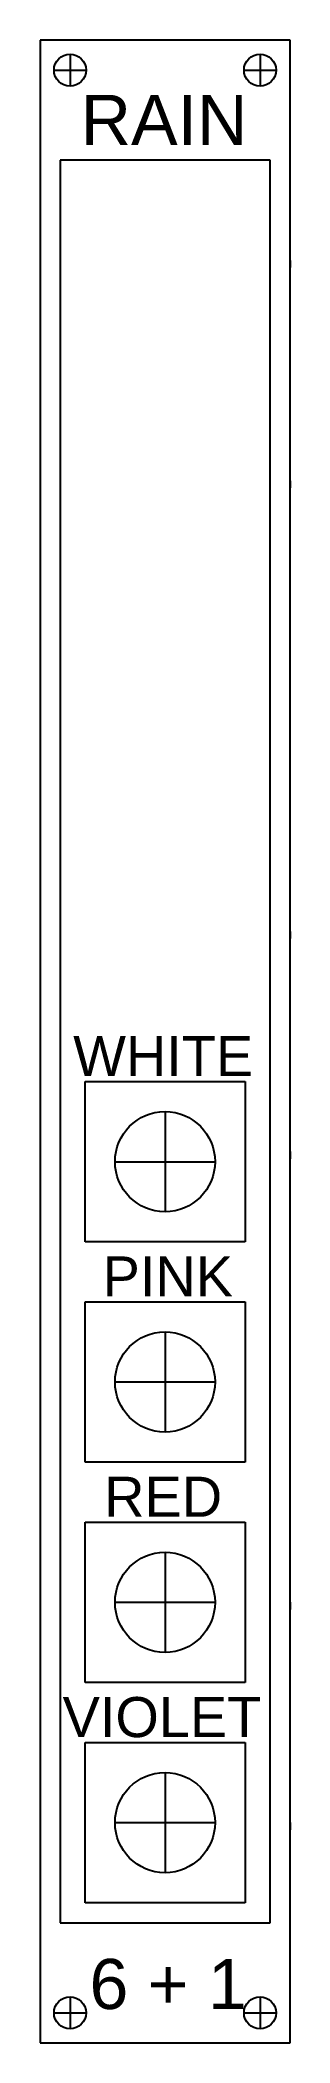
# Model space of a CAD drawing. Header units: millimetres. Extents: x 0 to 25, y -200 to 0.
import ezdxf

# ---------------------------------------------------------------- set-up
doc = ezdxf.new("R2010")
doc.units = ezdxf.units.MM
doc.styles.get("Standard").update_dxf_attribs({"font": 'arial.ttf'})

msp = doc.modelspace()

# ---------------------------------------------------------------- linework, layer by layer
for p, q in [((25, 0), (0, 0)), ((0, 0), (0, -200)), ((25, -200), (25, 0)), ((3, -1.4), (3, -4.6)), ((22, -1.4), (22, -4.6)), ((1.4, -3), (4.6, -3)), ((20.4, -3), (23.6, -3)), ((23, -12), (2, -12)), ((2, -12), (2, -112)), ((23, -112), (23, -12)), ((25, -22), (25, -22.71)), ((25, -44), (25, -44.71)), ((25, -89), (25, -89.71)), ((2, -101.68), (2, -188)), ((23, -188), (23, -101.68)), ((4.5, -120), (4.5, -104)), ((4.5, -104), (20.5, -104)), ((20.5, -104), (20.5, -120)), ((12.5, -107), (12.5, -117)), ((7.5, -112), (17.5, -112)), ((25, -111), (25, -111.71)), ((20.5, -120), (4.5, -120)), ((4.5, -142), (4.5, -126)), ((4.5, -126), (20.5, -126)), ((20.5, -126), (20.5, -142)), ((12.5, -129), (12.5, -139)), ((7.5, -134), (17.5, -134)), ((20.5, -142), (4.5, -142)), ((4.5, -164), (4.5, -148)), ((4.5, -148), (20.5, -148)), ((20.5, -148), (20.5, -164)), ((12.5, -151), (12.5, -161)), ((7.5, -156), (17.5, -156)), ((25, -156), (25, -156.71)), ((20.5, -164), (4.5, -164)), ((4.5, -186), (4.5, -170)), ((4.5, -170), (20.5, -170)), ((20.5, -170), (20.5, -186)), ((12.5, -173), (12.5, -183)), ((7.5, -178), (17.5, -178)), ((25, -178), (25, -178.71)), ((20.5, -186), (4.5, -186)), ((2, -188), (23, -188)), ((3, -195.4), (3, -198.6)), ((22, -195.4), (22, -198.6)), ((1.4, -197), (4.6, -197)), ((20.4, -197), (23.6, -197)), ((0, -200), (25, -200))]:
    msp.add_line(p, q)
for centre, radius in [((3, -3), 1.6), ((22, -3), 1.6), ((12.5, -112), 5), ((12.5, -134), 5), ((12.5, -156), 5), ((12.5, -178), 5), ((3, -197), 1.6), ((22, -197), 1.6)]:
    msp.add_circle(centre, radius)

# ---------------------------------------------------------------- texts
for s, height, p in [('RAIN', 5, (4.06, -10.47)), ('WHITE', 4, (3.32, -103.46)), ('PINK', 4, (6.26, -125.46)), ('RED', 4, (6.42, -147.46)), ('VIOLET', 4, (2.26, -169.46)), ('6 + 1', 5, (4.95, -196.61))]:
    msp.add_text(s, height=height).set_placement(p)

doc.saveas('drawing.dxf')
